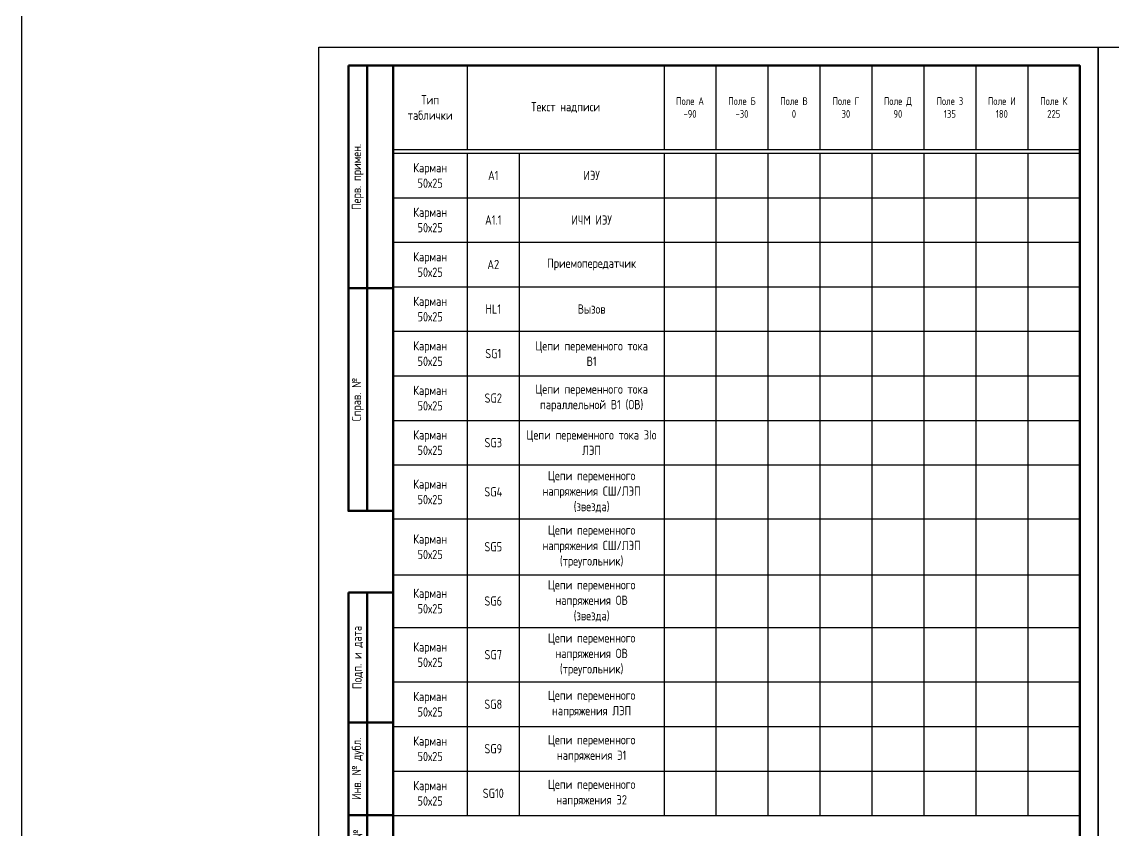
# Model space of a CAD drawing. Header units: millimetres. Extents: x -920 to 1754, y -90 to 589.
# Drawn here: x -920 to -626, y 85.9 to 303.8 of the extents above; entities that cross this region are included whole.
import ezdxf

# ---------------------------------------------------------------- set-up
doc = ezdxf.new("R2010")
doc.units = ezdxf.units.MM
doc.styles.add('Gost_type_A', font='GOST_0.TTF')

# ---------------------------------------------------------------- blocks, each defined once
blk = doc.blocks.new('Формат_А4')
blk.add_lwpolyline([(0, 297), (0, 0), (-210, 0), (-210, 297)], close=True)
at = {"lineweight": 50}
blk.add_lwpolyline([(-190, 292), (-5, 292), (-5, 5), (-190, 5)], close=True, dxfattribs=at)
blk = doc.blocks.new('Штамп левый верхний')
at = {"lineweight": 50}
for points in [[(-12, 0), (-7, 0), (-7, -60), (-12, -60)], [(-7, 0), (0, 0), (0, -60), (-7, -60)], [(-12, -60), (-7, -60), (-7, -120), (-12, -120)], [(-7, -60), (0, -60), (0, -120), (-7, -120)]]:
    blk.add_lwpolyline(points, close=True, dxfattribs=at)
at = {"char_height": 2.5, "width": 60, "attachment_point": 5, "rotation": 90, "style": 'Gost_type_A'}
for s, insert in [('Перв. примен.', (-9.5, -30)), ('Справ. №', (-9.5, -90))]:
    blk.add_mtext(s, dxfattribs=dict(at, insert=insert))
blk = doc.blocks.new('Штамп левый нижний')
at = {"lineweight": 50}
for points in [[(-12, 145), (-7, 145), (-7, 110), (-12, 110)], [(-7, 145), (0, 145), (0, 110), (-7, 110)], [(-12, 110), (-7, 110), (-7, 85), (-12, 85)], [(-7, 110), (0, 110), (0, 85), (-7, 85)], [(-12, 85), (-7, 85), (-7, 60), (-12, 60)], [(-7, 85), (0, 85), (0, 60), (-7, 60)], [(-12, 60), (-7, 60), (-7, 25), (-12, 25)], [(-7, 60), (0, 60), (0, 25), (-7, 25)], [(-12, 25), (-7, 25), (-7, 0), (-12, 0)], [(-7, 25), (0, 25), (0, 0), (-7, 0)]]:
    blk.add_lwpolyline(points, close=True, dxfattribs=at)
at = {"char_height": 2.5, "attachment_point": 5, "rotation": 90, "style": 'Gost_type_A'}
for s, insert, width in [('Подп. и дата', (-9.5, 127.5), 35), ('Инв. № дубл.', (-9.5, 97.5), 25), ('Взам. инв. №', (-9.5, 72.5), 25), ('Подп. и дата', (-9.5, 42.5), 35), ('Инв. N подл.', (-9.5, 12.5), 25)]:
    blk.add_mtext(s, dxfattribs=dict(at, insert=insert, width=width))
blk = doc.blocks.new('*T18')
at = {"color": 0, "linetype": 'ByBlock', "lineweight": -2, "transparency": 16777216}
for p, q in [((0, 0), (185, 0)), ((0, 0), (0, -202.11)), ((20, 0), (20, -22.61)), ((73, 0), (73, -22.61)), ((87, 0), (87, -22.61)), ((101, 0), (101, -22.61)), ((115, 0), (115, -22.61)), ((129, 0), (129, -22.61)), ((143, 0), (143, -22.61)), ((157, 0), (157, -22.61)), ((171, 0), (171, -22.61)), ((185, 0), (185, -202.11)), ((0, -22.61), (185, -22.61)), ((0, -23.61), (185, -23.61)), ((20, -23.61), (20, -202.11)), ((34, -23.61), (34, -202.11)), ((73, -23.61), (73, -202.11)), ((87, -23.61), (87, -202.11)), ((101, -23.61), (101, -202.11)), ((115, -23.61), (115, -202.11)), ((129, -23.61), (129, -202.11)), ((143, -23.61), (143, -202.11)), ((157, -23.61), (157, -202.11)), ((171, -23.61), (171, -202.11)), ((0, -35.61), (185, -35.61)), ((0, -47.61), (185, -47.61)), ((0, -59.61), (185, -59.61)), ((0, -71.61), (185, -71.61)), ((0, -83.61), (185, -83.61)), ((0, -95.61), (185, -95.61)), ((0, -107.61), (185, -107.61)), ((0, -122.14), (185, -122.14)), ((0, -137.2), (185, -137.2)), ((0, -151.39), (185, -151.39)), ((0, -166.11), (185, -166.11)), ((0, -178.11), (185, -178.11)), ((0, -190.11), (185, -190.11)), ((0, -202.11), (185, -202.11))]:
    blk.add_line(p, q, dxfattribs=at)
at = {"color": 0, "transparency": 16777216, "char_height": 2.5, "attachment_point": 5, "style": 'Gost_type_A'}
for s, insert, width in [('Тип таблички', (10, -11.3), 17), ('{\\H0.83333x;\\C256;Поле А \\P-90}', (80, -11.3), 11), ('{\\H0.83333x;\\C256;Поле Б\\P-30}', (94, -11.3), 11), ('{\\H0.83333x;\\C256;Поле В\\P0}', (108, -11.3), 11), ('{\\H0.83333x;\\C256;Поле Г\\P30}', (122, -11.3), 11), ('{\\H0.83333x;\\C256;Поле Д\\P90}', (136, -11.3), 11), ('{\\H0.83333x;\\C256;Поле З\\P135}', (150, -11.3), 11), ('{\\H0.83333x;\\C256;Поле И\\P180}', (164, -11.3), 11), ('{\\H0.83333x;\\C256;Поле К\\P225}', (178, -11.3), 11), ('Текст надписи', (46.5, -11.3), 50), ('Карман\\P50х25', (10, -29.61), 17), ('A1', (27, -29.61), 11), ('ИЭУ', (53.5, -29.61), 36), ('Карман\\P50х25', (10, -41.61), 17), ('A1.1', (27, -41.61), 11), ('ИЧМ ИЭУ', (53.5, -41.61), 36), ('Карман\\P50х25', (10, -53.61), 17), ('A2', (27, -53.61), 11), ('Приемопередатчик', (53.5, -53.61), 36), ('Карман\\P50х25', (10, -65.61), 17), ('HL1', (27, -65.61), 11), ('Вызов', (53.5, -65.61), 36), ('Карман\\P50х25', (10, -77.61), 17), ('SG1', (27, -77.61), 11), ('Цепи переменного тока \\PВ1', (53.5, -77.61), 36), ('Карман\\P50х25', (10, -89.61), 17), ('Цепи переменного тока \\Pпараллельной В1 (ОВ)', (53.5, -89.61), 36), ('SG2', (27, -89.61), 11), ('Карман\\P50х25', (10, -101.61), 17), ('{\\C256;Цепи переменного тока 3Io \\PЛЭП}', (53.5, -101.61), 36), ('SG3', (27, -101.61), 11), ('Карман\\P50х25', (10, -114.87), 17), ('{\\C256;Цепи переменного \\Pнапряжения СШ/ЛЭП\\P(звезда)}', (53.5, -114.87), 36), ('SG4', (27, -114.87), 11), ('Карман\\P50х25', (10, -129.67), 17), ('{\\C256;Цепи переменного \\Pнапряжения СШ/ЛЭП\\P(треугольник)}', (53.5, -129.67), 36), ('SG5', (27, -129.67), 11), ('Карман\\P50х25', (10, -144.29), 17), ('{\\C256;Цепи переменного \\Pнапряжения ОВ\\P(звезда)}', (53.5, -144.29), 36), ('SG6', (27, -144.29), 11), ('Карман\\P50х25', (10, -158.75), 17), ('{\\C256;Цепи переменного \\Pнапряжения ОВ\\P(треугольник)}', (53.5, -158.75), 36), ('SG7', (27, -158.75), 11), ('Карман\\P50х25', (10, -172.11), 17), ('{\\C256;Цепи переменного напряжения ЛЭП}', (53.5, -172.11), 36), ('SG8', (27, -172.11), 11), ('Карман\\P50х25', (10, -184.11), 17), ('{\\C256;Цепи переменного напряжения Э1}', (53.5, -184.11), 36), ('SG9', (27, -184.11), 11), ('Карман\\P50х25', (10, -196.11), 17), ('{\\C256;Цепи переменного напряжения Э2}', (53.5, -196.11), 36), ('SG10', (27, -196.11), 11)]:
    blk.add_mtext(s, dxfattribs=dict(at, insert=insert, width=width))

msp = doc.modelspace()

# ---------------------------------------------------------------- linework, layer by layer
at = {"color": 94, "lineweight": 30}
msp.add_lwpolyline([(-920, 586), (1754.28, 589), (1754.28, -87), (-920, -90)], close=True, dxfattribs=at)

# ---------------------------------------------------------------- block references
at = {"color": 1}
for name, p in [('Формат_А4', (-630, 0)), ('Формат_А4', (-420, 0)), ('Штамп левый верхний', (-820, 292)), ('Штамп левый нижний', (-820, 5))]:
    msp.add_blockref(name, p, dxfattribs=at)
msp.add_blockref('*T18', (-820, 292))

doc.saveas('drawing.dxf')
